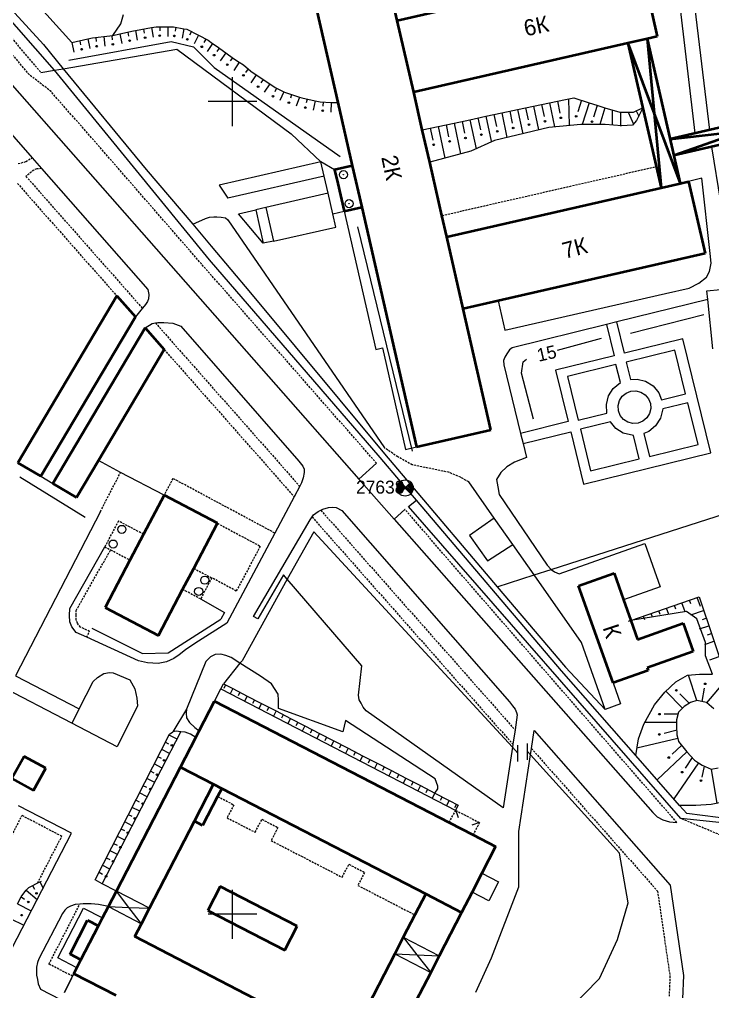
# Model space of a CAD drawing. Extents: x 1000 to 4000, y -5000 to -1000.
# Drawn here: x 3147.5 to 3318.2, y -2819 to -2579.8 of the extents above; entities that cross this region are included whole.
import ezdxf
from ezdxf.enums import TextEntityAlignment as Align

# ---------------------------------------------------------------- set-up
doc = ezdxf.new("R2010")
doc.units = 0
doc.header["$MEASUREMENT"] = 0
doc.linetypes.add('DASHED', pattern=[0.75, 0.5, -0.25])
for name, color, linetype in [('1', 7, 'CONTINUOUS'), ('11', 7, 'CONTINUOUS'), ('13', 7, 'CONTINUOUS'), ('17', 7, 'CONTINUOUS'), ('18', 7, 'CONTINUOUS'), ('2', 7, 'CONTINUOUS'), ('24', 7, 'CONTINUOUS'), ('37', 7, 'CONTINUOUS'), ('40', 7, 'CONTINUOUS'), ('42', 7, 'CONTINUOUS'), ('6', 7, 'CONTINUOUS'), ('7', 7, 'CONTINUOUS')]:
    doc.layers.add(name, color=color, linetype=linetype)
doc.styles.get("Standard").update_dxf_attribs({"font": 'txt', "height": 0.2})

msp = doc.modelspace()

# ---------------------------------------------------------------- linework, layer by layer
at = {"layer": '1', "color": 253, "linetype": 'Continuous', "lineweight": 0}
for p, q in [((3200, -2606.06), (3200, -2594.02)), ((3205.96, -2600), (3194.04, -2600)), ((3200, -2806.06), (3200, -2794.02)), ((3205.96, -2800), (3194.04, -2800))]:
    msp.add_line(p, q, dxfattribs=at)
at = {"layer": '11', "color": 253, "linetype": 'Continuous', "lineweight": 0}
for p, q in [((3129.04, -2559.12), (3153.42, -2585.95)), ((3156.15, -2592.28), (3129.74, -2562.18)), ((3153.42, -2585.95), (3158.33, -2591.91)), ((3194.36, -2638.93), (3156.15, -2592.28)), ((3158.33, -2591.91), (3178.77, -2616.69)), ((3178.77, -2616.69), (3190.19, -2630.2)), ((3190.19, -2630.2), (3194.74, -2635.58)), ((3194.74, -2635.58), (3204.46, -2647.06)), ((3236.39, -2687.62), (3194.36, -2638.93)), ((3204.46, -2647.06), (3237.43, -2686.72)), ((3241.35, -2693.46), (3236.39, -2687.62)), ((3237.43, -2686.72), (3242.88, -2693.14)), ((3245.29, -2698.1), (3241.35, -2693.46)), ((3242.88, -2693.14), (3265.18, -2719.4)), ((3243.33, -2699.62), (3245.29, -2698.1)), ((3280.99, -2740.12), (3245.29, -2698.1)), ((3278.46, -2715.14), (3329.94, -2698.6)), ((3310.38, -2776.43), (3243.33, -2699.62)), ((3219.99, -2705.86), (3213.49, -2717.54)), ((3268.91, -2758.88), (3219.99, -2705.86)), ((3274.27, -2716.48), (3278.46, -2715.14)), ((3213.49, -2717.54), (3202.34, -2737.6)), ((3265.18, -2719.4), (3274.27, -2716.48)), ((3265.18, -2719.4), (3282.03, -2739.23)), ((3165.33, -2729.58), (3177.8, -2735.82)), ((3184.18, -2735.66), (3197.09, -2727.34)), ((3177.8, -2735.82), (3184.18, -2735.66)), ((3201.83, -2738.24), (3197.77, -2743.28)), ((3202.34, -2737.6), (3201.83, -2738.24)), ((3282.03, -2739.23), (3291.76, -2749.58)), ((3299.28, -2760.92), (3280.99, -2740.12)), ((3270.29, -2762.37), (3270.29, -2758.37)), ((3272.66, -2761.96), (3272.66, -2757.96)), ((3270.29, -2760.37), (3268.91, -2758.88)), ((3273.38, -2760.76), (3272.66, -2759.96)), ((3295.27, -2784.96), (3273.38, -2760.76)), ((3310.08, -2773.2), (3299.28, -2760.92)), ((3311.83, -2775.19), (3310.08, -2773.2)), ((3324.53, -2777.9), (3310.38, -2776.43)), ((3323.41, -2776.66), (3311.83, -2775.19)), ((3297.4, -2797.2), (3295.27, -2784.96)), ((3294.78, -2806.19), (3297.4, -2797.2)), ((3290.38, -2815.81), (3294.78, -2806.19)), ((3282.87, -2823.46), (3290.38, -2815.81))]:
    msp.add_line(p, q, dxfattribs=at)
at = {"layer": '13', "color": 253, "linetype": 'Continuous', "lineweight": 40}
for p, q in [((3215.74, -2555.65), (3225.93, -2600.26)), ((3300.55, -2566.31), (3304.59, -2584.01)), ((3240.57, -2580.01), (3296.48, -2567.24)), ((3240.57, -2580.01), (3239.42, -2574.94)), ((3244.62, -2597.7), (3240.57, -2580.01)), ((3297.38, -2585.65), (3244.62, -2597.7)), ((3302.09, -2584.58), (3297.38, -2585.65)), ((3297.38, -2585.65), (3305.51, -2621.24)), ((3297.38, -2585.65), (3310.22, -2620.16)), ((3304.59, -2584.01), (3302.09, -2584.58)), ((3302.09, -2584.58), (3310.22, -2620.16)), ((3302.09, -2584.58), (3305.51, -2621.24)), ((3246.73, -2606.94), (3244.62, -2597.7)), ((3225.93, -2600.26), (3229.48, -2615.81)), ((3343.4, -2601.07), (3307.72, -2609.22)), ((3343.4, -2601.07), (3308.64, -2613.26)), ((3307.72, -2609.22), (3344.38, -2605.09)), ((3344.38, -2605.09), (3308.64, -2613.26)), ((3248.55, -2614.9), (3246.73, -2606.94)), ((3229.48, -2615.81), (3225.14, -2616.8)), ((3225.14, -2616.8), (3225.92, -2620.2)), ((3229.48, -2615.81), (3231.81, -2626.02)), ((3251.55, -2628.04), (3248.55, -2614.9)), ((3225.92, -2620.2), (3227.48, -2627.01)), ((3252.74, -2633.29), (3305.51, -2621.24)), ((3305.51, -2621.24), (3310.22, -2620.16)), ((3310.22, -2620.16), (3312.31, -2619.68)), ((3312.31, -2619.68), (3316.36, -2637.37)), ((3227.48, -2627.01), (3231.81, -2626.02)), ((3231.81, -2626.02), (3245.28, -2684.99)), ((3252.74, -2633.29), (3251.55, -2628.04)), ((3256.78, -2650.98), (3252.74, -2633.29)), ((3316.36, -2637.37), (3265.42, -2649.01)), ((3265.42, -2649.01), (3256.78, -2650.98)), ((3263.6, -2680.8), (3256.78, -2650.98)), ((3245.28, -2684.99), (3263.6, -2680.8)), ((3285.23, -2719.16), (3293.97, -2716.07)), ((3293.97, -2716.07), (3296.29, -2722.65)), ((3293.74, -2743.07), (3285.23, -2719.16)), ((3296.29, -2722.65), (3298.08, -2727.72)), ((3298.08, -2727.72), (3299.73, -2732.39)), ((3299.73, -2732.39), (3311, -2728.4)), ((3311, -2728.4), (3313.44, -2735.33)), ((3313.44, -2735.33), (3302.09, -2739.34)), ((3302.33, -2740.03), (3293.74, -2743.07)), ((3302.09, -2739.34), (3302.33, -2740.03))]:
    msp.add_line(p, q, dxfattribs=at)
at = {"layer": '18', "color": 253, "linetype": 'Continuous', "lineweight": 0}
for p, q in [((3158.59, -2819.25), (3160.33, -2815.76)), ((3160.33, -2815.76), (3160.91, -2814.65))]:
    msp.add_line(p, q, dxfattribs=at)
at = {"layer": '2', "color": 253, "linetype": 'Continuous', "lineweight": 0}
msp.add_circle((3242.5, -2695.1), 2, dxfattribs=at)
msp.add_3dface([(3241.09, -2693.68), (3242.5, -2695.1), (3241.09, -2693.68)], dxfattribs=at)
at = {"layer": '24', "color": 253, "linetype": 'DASHED', "lineweight": 0}
for p, q in [((3088.26, -2521.14), (3149.89, -2593.35)), ((3091.02, -2520.45), (3152.81, -2592.85)), ((3155.34, -2597.55), (3149.89, -2593.35)), ((3192.36, -2639.97), (3155.34, -2597.55)), ((3148, -2615.09), (3149.1, -2614.76)), ((3149.1, -2614.76), (3150.64, -2613.83)), ((3147.18, -2615.22), (3148, -2615.09)), ((3151.06, -2616.84), (3149.14, -2618.43)), ((3151.79, -2616.59), (3151.06, -2616.84)), ((3152.97, -2616.48), (3151.79, -2616.59)), ((3251.55, -2628.04), (3304.31, -2615.99)), ((3149.14, -2618.43), (3177.82, -2650.87)), ((3147.02, -2620.13), (3171.51, -2647.84)), ((3235.46, -2689), (3192.36, -2639.97)), ((3181.01, -2654.47), (3216.56, -2694.68)), ((3183.19, -2661.05), (3215.18, -2697.25)), ((3240.7, -2687.43), (3237.38, -2685.21)), ((3244.26, -2689.4), (3240.7, -2687.43)), ((3167.46, -2700.89), (3172.41, -2691.31)), ((3253.22, -2691.24), (3244.26, -2689.4)), ((3256.16, -2692.46), (3253.22, -2691.24)), ((3185.33, -2692.77), (3183.14, -2696.86)), ((3210.4, -2706.18), (3185.33, -2692.77)), ((3258.16, -2693.58), (3256.16, -2692.46)), ((3221.76, -2700.57), (3269.56, -2754.62)), ((3309.39, -2777.41), (3242.45, -2700.4)), ((3219.59, -2702.23), (3269.02, -2758.16)), ((3196.27, -2703.77), (3206.83, -2709.42)), ((3161.51, -2725.21), (3169.99, -2710.32)), ((3206.83, -2709.42), (3200.93, -2720.45)), ((3200.93, -2720.45), (3194.87, -2717.21)), ((3161.47, -2726.44), (3161.51, -2725.21)), ((3161.53, -2727.65), (3161.47, -2726.44)), ((3161.83, -2728.4), (3161.53, -2727.65)), ((3162.57, -2729.32), (3161.83, -2728.4)), ((3164.78, -2730.42), (3162.57, -2729.32)), ((3164.1, -2731.82), (3164.78, -2730.42)), ((3273.61, -2759.2), (3304.65, -2794.3)), ((3196.33, -2771), (3200.32, -2773.06)), ((3200.32, -2773.06), (3198.66, -2776.26)), ((3126.24, -2819.56), (3148.14, -2775.7)), ((3157.96, -2780.83), (3148.14, -2775.7)), ((3198.66, -2776.26), (3205.58, -2779.84)), ((3205.58, -2779.84), (3207.23, -2776.63)), ((3207.23, -2776.63), (3211.16, -2778.66)), ((3340.9, -2789.25), (3310.38, -2776.43)), ((3211.16, -2778.66), (3209.51, -2781.86)), ((3152.01, -2792.31), (3157.96, -2780.83)), ((3209.51, -2781.86), (3227, -2790.9)), ((3227, -2790.9), (3228.66, -2787.7)), ((3228.66, -2787.7), (3232.51, -2789.69)), ((3232.51, -2789.69), (3230.86, -2792.89)), ((3230.86, -2792.89), (3244.89, -2800.14)), ((3304.65, -2794.3), (3307.7, -2815.24)), ((3154.8, -2812.26), (3162.41, -2797.52)), ((3160.6, -2815.25), (3154.8, -2812.26)), ((3307.7, -2815.24), (3307.51, -2820.13))]:
    msp.add_line(p, q, dxfattribs=at)
at = {"layer": '24', "color": 253, "linetype": 'Continuous', "lineweight": 0}
for p, q in [((3311.1, -2554.38), (3317.41, -2607)), ((3147.6, -2571.21), (3160.43, -2585.46)), ((3309.5, -2571.28), (3313.86, -2607.81)), ((3122.43, -2581.73), (3150.64, -2613.83)), ((3158.33, -2591.91), (3186.32, -2587.14)), ((3186.32, -2587.14), (3214.44, -2607.96)), ((3140.36, -2589.91), (3231.12, -2692.9)), ((3152.81, -2592.85), (3156.15, -2592.28)), ((3156.15, -2592.28), (3158.33, -2591.91)), ((3214.44, -2607.96), (3221.77, -2614.81)), ((3317.92, -2611.14), (3320.16, -2624.76)), ((3150.64, -2613.83), (3152.97, -2616.48)), ((3221.77, -2614.81), (3196.73, -2620.54)), ((3225.14, -2616.8), (3221.77, -2614.81)), ((3222.57, -2618.32), (3221.77, -2614.81)), ((3152.97, -2616.48), (3179.12, -2646.24)), ((3222.57, -2618.32), (3198.86, -2623.74)), ((3223.55, -2622.58), (3222.57, -2618.32)), ((3315.59, -2618.84), (3312.31, -2619.68)), ((3317.64, -2637.36), (3315.59, -2618.84)), ((3196.73, -2620.54), (3198.86, -2623.74)), ((3223.55, -2622.58), (3208.2, -2626.09)), ((3224.7, -2627.64), (3223.55, -2622.58)), ((3201.46, -2627.63), (3205.7, -2626.66)), ((3208.2, -2626.09), (3205.7, -2626.66)), ((3205.7, -2626.66), (3207.58, -2634.87)), ((3208.2, -2626.09), (3210.1, -2634.39)), ((3190.19, -2630.2), (3193.32, -2628.79)), ((3193.32, -2628.79), (3194.34, -2628.45)), ((3194.34, -2628.45), (3195.36, -2628.35)), ((3195.36, -2628.35), (3196.13, -2628.35)), ((3196.13, -2628.35), (3197.24, -2628.45)), ((3197.24, -2628.45), (3198.26, -2628.64)), ((3198.26, -2628.64), (3198.84, -2629.13)), ((3198.84, -2629.13), (3237.38, -2685.21)), ((3207.58, -2634.87), (3201.46, -2627.63)), ((3224.7, -2627.64), (3227.48, -2627.01)), ((3225.44, -2630.88), (3224.7, -2627.64)), ((3227.48, -2627.01), (3235.25, -2661.01)), ((3210.1, -2634.39), (3225.44, -2630.88)), ((3210.1, -2634.39), (3207.58, -2634.87)), ((3317.83, -2639.8), (3317.64, -2637.36)), ((3317.46, -2641.78), (3317.83, -2639.8)), ((3314.83, -2644.69), (3316.71, -2643.19)), ((3316.71, -2643.19), (3317.46, -2641.78)), ((3306.58, -2647.23), (3312.48, -2645.91)), ((3312.48, -2645.91), (3314.83, -2644.69)), ((3179.12, -2646.24), (3179.37, -2647.47)), ((3179.37, -2647.47), (3179.29, -2648.53)), ((3267.07, -2656.25), (3306.58, -2647.23)), ((3316.83, -2646.58), (3320.13, -2646.25)), ((3317.04, -2648.75), (3316.83, -2646.58)), ((3178.55, -2649.92), (3177.82, -2650.87)), ((3179.08, -2649.18), (3178.55, -2649.92)), ((3179.29, -2648.53), (3179.08, -2649.18)), ((3265.42, -2649.01), (3267.07, -2656.25)), ((3317.04, -2648.75), (3294.67, -2654.24)), ((3318.24, -2660.86), (3317.04, -2648.75)), ((3177.45, -2651.35), (3176.08, -2653)), ((3177.82, -2650.87), (3177.45, -2651.35)), ((3178.47, -2655.71), (3180.24, -2654.65)), ((3180.24, -2654.65), (3181.01, -2654.47)), ((3181.01, -2654.47), (3181.63, -2654.33)), ((3181.63, -2654.33), (3183.1, -2654.33)), ((3183.1, -2654.33), (3185.31, -2654.57)), ((3185.31, -2654.57), (3187.27, -2655.31)), ((3187.27, -2655.31), (3216.32, -2688.47)), ((3292.1, -2654.87), (3268.89, -2660.57)), ((3294.67, -2654.24), (3292.1, -2654.87)), ((3292.1, -2654.87), (3293.99, -2662.55)), ((3296.55, -2661.91), (3294.67, -2654.24)), ((3310.9, -2658.39), (3296.55, -2661.91)), ((3317.79, -2686.44), (3310.9, -2658.39)), ((3235.25, -2661.01), (3236.91, -2660.63)), ((3236.91, -2660.63), (3242.61, -2685.6)), ((3267.53, -2662.12), (3267.06, -2662.87)), ((3268.19, -2661.13), (3267.53, -2662.12)), ((3268.89, -2660.57), (3268.19, -2661.13)), ((3293.99, -2662.55), (3279.55, -2666.09)), ((3308.93, -2661.15), (3296.94, -2664.1)), ((3311.57, -2671.92), (3308.93, -2661.15)), ((3267.06, -2662.87), (3266.73, -2663.72)), ((3266.73, -2663.72), (3266.78, -2664.75)), ((3266.78, -2664.75), (3270.92, -2681.65)), ((3294.42, -2664.72), (3282.47, -2667.65)), ((3295.51, -2669.15), (3294.42, -2664.72)), ((3296.94, -2664.1), (3297.99, -2668.39)), ((3279.55, -2666.09), (3282.67, -2678.77)), ((3282.47, -2667.65), (3285.11, -2678.42)), ((3293.75, -2670.61), (3295.51, -2669.15)), ((3297.99, -2668.39), (3299.61, -2668.28)), ((3299.61, -2668.28), (3301.72, -2668.82)), ((3301.72, -2668.82), (3303.55, -2669.98)), ((3292.59, -2672.45), (3293.75, -2670.61)), ((3295.93, -2672.53), (3296.9, -2671.72)), ((3296.9, -2671.72), (3298.08, -2671.25)), ((3298.08, -2671.25), (3299.34, -2671.17)), ((3299.34, -2671.17), (3300.57, -2671.48)), ((3300.57, -2671.48), (3301.64, -2672.16)), ((3301.64, -2672.16), (3302.45, -2673.13)), ((3303.55, -2669.98), (3304.94, -2671.65)), ((3304.94, -2671.65), (3305.63, -2673.38)), ((3305.63, -2673.38), (3311.57, -2671.92)), ((3292.05, -2674.56), (3292.59, -2672.45)), ((3292.19, -2676.68), (3292.05, -2674.56)), ((3294.94, -2674.82), (3295.25, -2673.6)), ((3295.25, -2673.6), (3295.93, -2672.53)), ((3302.45, -2673.13), (3302.91, -2674.31)), ((3302.91, -2674.31), (3303, -2675.57)), ((3312.11, -2674.11), (3305.94, -2675.63)), ((3314.63, -2684.37), (3312.11, -2674.11)), ((3285.11, -2678.42), (3292.19, -2676.68)), ((3295.02, -2676.09), (3294.94, -2674.82)), ((3295.49, -2677.26), (3295.02, -2676.09)), ((3302.68, -2676.8), (3302.01, -2677.87)), ((3303, -2675.57), (3302.68, -2676.8)), ((3305.94, -2675.63), (3305.35, -2677.94)), ((3282.67, -2678.77), (3270.92, -2681.65)), ((3293.04, -2678.8), (3285.65, -2680.61)), ((3294.39, -2680.42), (3293.04, -2678.8)), ((3296.3, -2678.24), (3295.49, -2677.26)), ((3297.37, -2678.91), (3296.3, -2678.24)), ((3298.6, -2679.22), (3297.37, -2678.91)), ((3299.86, -2679.14), (3298.6, -2679.22)), ((3301.03, -2678.68), (3299.86, -2679.14)), ((3302.01, -2677.87), (3301.03, -2678.68)), ((3305.35, -2677.94), (3304.19, -2679.78)), ((3270.92, -2681.65), (3271.54, -2684.18)), ((3271.54, -2684.18), (3283.29, -2681.3)), ((3283.29, -2681.3), (3286.44, -2694.14)), ((3285.65, -2680.61), (3288.17, -2690.87)), ((3296.22, -2681.58), (3294.39, -2680.42)), ((3298.72, -2682.21), (3296.22, -2681.58)), ((3302.52, -2681.17), (3301.26, -2681.67)), ((3301.26, -2681.67), (3302.64, -2687.32)), ((3304.19, -2679.78), (3302.52, -2681.17)), ((3271.54, -2684.18), (3272.39, -2687.62)), ((3300.12, -2687.94), (3298.72, -2682.21)), ((3242.61, -2685.6), (3245.28, -2684.99)), ((3286.44, -2694.14), (3317.79, -2686.44)), ((3302.64, -2687.32), (3314.63, -2684.37)), ((3216.32, -2688.47), (3217.34, -2689.74)), ((3231.12, -2692.9), (3235.46, -2689)), ((3269.43, -2688.74), (3267.55, -2689.86)), ((3272.39, -2687.62), (3269.43, -2688.74)), ((3288.17, -2690.87), (3300.12, -2687.94)), ((3183.14, -2696.86), (3172.41, -2691.31)), ((3217.34, -2689.74), (3217.63, -2690.47)), ((3217.67, -2691.29), (3217.43, -2692.6)), ((3217.63, -2690.47), (3217.67, -2691.29)), ((3266.05, -2691.27), (3265.01, -2692.97)), ((3267.55, -2689.86), (3266.05, -2691.27)), ((3152.82, -2692.22), (3155.78, -2693.98)), ((3217.02, -2693.82), (3216.56, -2694.68)), ((3217.43, -2692.6), (3217.02, -2693.82)), ((3231.12, -2692.9), (3239.79, -2702.74)), ((3264.43, -2702.49), (3258.16, -2693.58)), ((3265.01, -2692.97), (3265.3, -2694.84)), ((3216.56, -2694.68), (3215.18, -2697.25)), ((3265.3, -2694.84), (3265.67, -2696.73)), ((3215.18, -2697.25), (3210.4, -2706.18)), ((3265.67, -2696.73), (3277.49, -2714.09)), ((3167.46, -2700.89), (3146.53, -2741.35)), ((3219.96, -2701.71), (3221.1, -2700.9)), ((3221.1, -2700.9), (3221.76, -2700.57)), ((3221.76, -2700.57), (3222.24, -2700.32)), ((3222.24, -2700.32), (3223.63, -2699.91)), ((3223.63, -2699.91), (3224.61, -2699.83)), ((3224.61, -2699.83), (3225.51, -2699.91)), ((3225.51, -2699.91), (3226.89, -2700.67)), ((3226.89, -2700.67), (3268.18, -2747.72)), ((3239.79, -2702.74), (3242.45, -2700.4)), ((3205.19, -2726.72), (3219.08, -2702.94)), ((3219.08, -2702.94), (3219.59, -2702.23)), ((3219.59, -2702.23), (3219.96, -2701.71)), ((3239.79, -2702.74), (3303.47, -2775)), ((3264.43, -2702.49), (3258.36, -2706.77)), ((3269.01, -2708.99), (3264.43, -2702.49)), ((3210.4, -2706.18), (3198.56, -2728.33)), ((3258.36, -2706.77), (3262.79, -2713.06)), ((3159.9, -2724.75), (3168.55, -2709.56)), ((3262.79, -2713.06), (3269.01, -2708.99)), ((3274.27, -2716.48), (3269.01, -2708.99)), ((3280.41, -2716.22), (3301.53, -2708.76)), ((3301.53, -2708.76), (3305.31, -2719.46)), ((3277.49, -2714.09), (3278.46, -2715.14)), ((3278.46, -2715.14), (3279.28, -2715.69)), ((3212.57, -2716.47), (3206.26, -2727.27)), ((3213.49, -2717.54), (3212.57, -2716.47)), ((3231.86, -2738.9), (3213.49, -2717.54)), ((3285.95, -2733.11), (3274.27, -2716.48)), ((3279.28, -2715.69), (3280.41, -2716.22)), ((3305.31, -2719.46), (3296.29, -2722.65)), ((3192.13, -2722.41), (3198.03, -2725.72)), ((3159.84, -2726.45), (3159.9, -2724.75)), ((3159.92, -2728), (3159.84, -2726.45)), ((3198.03, -2725.72), (3197.09, -2727.34)), ((3206.26, -2727.27), (3205.19, -2726.72)), ((3160.41, -2729.23), (3159.92, -2728)), ((3161.53, -2730.64), (3160.41, -2729.23)), ((3198.56, -2728.33), (3190.72, -2733.4)), ((3164.1, -2731.82), (3161.53, -2730.64)), ((3176.83, -2737.65), (3164.1, -2731.82)), ((3190.72, -2733.4), (3188.43, -2734.95)), ((3291.76, -2749.58), (3285.95, -2733.11)), ((3186.88, -2736.18), (3185.57, -2737.08)), ((3188.43, -2734.95), (3186.88, -2736.18)), ((3194.57, -2736.61), (3193.42, -2737.83)), ((3195.71, -2736.11), (3194.57, -2736.61)), ((3197.1, -2736.03), (3195.71, -2736.11)), ((3198.32, -2736.36), (3197.1, -2736.03)), ((3199.63, -2736.85), (3198.32, -2736.36)), ((3201.83, -2738.24), (3199.63, -2736.85)), ((3160.45, -2753), (3131.42, -2737.91)), ((3179.03, -2738.14), (3176.83, -2737.65)), ((3181.65, -2738.3), (3179.03, -2738.14)), ((3183.77, -2737.9), (3181.65, -2738.3)), ((3185.57, -2737.08), (3183.77, -2737.9)), ((3193.42, -2737.83), (3188.7, -2749.5)), ((3206.9, -2741.43), (3201.83, -2738.24)), ((3231.04, -2746.09), (3231.86, -2738.9)), ((3146.53, -2741.35), (3162.22, -2749.47)), ((3166.75, -2741.71), (3168.3, -2740.78)), ((3168.3, -2740.78), (3169.71, -2740.47)), ((3169.71, -2740.47), (3170.64, -2740.62)), ((3170.64, -2740.62), (3174.69, -2742.34)), ((3209.6, -2743.31), (3206.9, -2741.43)), ((3162.22, -2749.47), (3165.7, -2742.75)), ((3165.7, -2742.75), (3166.75, -2741.71)), ((3174.69, -2742.34), (3175.94, -2744.52)), ((3211.23, -2745.85), (3209.6, -2743.31)), ((3293.74, -2743.07), (3295.56, -2748.24)), ((3175.94, -2744.52), (3176.41, -2746.86)), ((3195.54, -2747.59), (3197.11, -2744.55)), ((3197.11, -2744.55), (3254.98, -2774.43)), ((3211.31, -2747.32), (3211.23, -2745.85)), ((3231.2, -2747.24), (3231.04, -2746.09)), ((3176.56, -2748.73), (3171.62, -2758.81)), ((3176.41, -2746.86), (3176.56, -2748.73)), ((3211.31, -2749.36), (3211.31, -2747.32)), ((3231.69, -2748.05), (3231.2, -2747.24)), ((3232.18, -2749.03), (3231.69, -2748.05)), ((3268.18, -2747.72), (3268.97, -2748.72)), ((3268.97, -2748.72), (3269.63, -2749.5)), ((3295.56, -2748.24), (3291.76, -2749.58)), ((3188.7, -2749.5), (3185.27, -2755.14)), ((3188.7, -2749.5), (3188.62, -2750.48)), ((3188.62, -2750.48), (3188.7, -2751.63)), ((3227.16, -2755.09), (3211.31, -2749.36)), ((3232.92, -2749.93), (3232.18, -2749.03)), ((3266.63, -2773.78), (3232.92, -2749.93)), ((3270.12, -2750.95), (3269.56, -2754.62)), ((3269.63, -2749.5), (3269.95, -2750.32)), ((3269.95, -2750.32), (3270.12, -2750.95)), ((3171.62, -2758.81), (3160.45, -2753)), ((3188.7, -2751.63), (3189.43, -2752.85)), ((3189.43, -2752.85), (3190.74, -2754.08)), ((3227.81, -2752.31), (3227.16, -2755.09)), ((3249.87, -2766.7), (3227.81, -2752.31)), ((3167.93, -2792.53), (3187.26, -2755.1)), ((3186.16, -2754.98), (3185.27, -2755.14)), ((3187.26, -2755.1), (3186.16, -2754.98)), ((3188.37, -2755.22), (3187.26, -2755.1)), ((3189.68, -2755.72), (3188.37, -2755.22)), ((3190.94, -2756.49), (3189.68, -2755.72)), ((3190.74, -2754.08), (3191.77, -2754.89)), ((3269.56, -2754.62), (3269.02, -2758.16)), ((3273.61, -2759.2), (3274.28, -2754.78)), ((3274.28, -2754.78), (3307.79, -2792.86)), ((3269.02, -2758.16), (3268.91, -2758.88)), ((3268.91, -2758.88), (3266.63, -2773.78)), ((3270.52, -2779.66), (3273.38, -2760.76)), ((3273.38, -2760.76), (3273.61, -2759.2)), ((3250.52, -2768.5), (3249.87, -2766.7)), ((3249.84, -2770.19), (3250.52, -2769.15)), ((3250.52, -2769.15), (3250.52, -2768.5)), ((3160.32, -2780.08), (3147.3, -2773.29)), ((3303.47, -2775), (3304.53, -2775.99)), ((3304.53, -2775.99), (3305.97, -2776.74)), ((3305.97, -2776.74), (3307.59, -2777.24)), ((3307.59, -2777.24), (3309.39, -2777.41)), ((3270.52, -2793.28), (3270.52, -2779.66)), ((3137.74, -2823.62), (3160.32, -2780.08)), ((3261.4, -2789.9), (3265.51, -2792.02)), ((3171.4, -2794.32), (3167.93, -2792.53)), ((3265.51, -2792.02), (3263.09, -2796.71)), ((3263.75, -2810.76), (3270.52, -2793.28)), ((3307.79, -2792.86), (3311.02, -2815.06)), ((3263.09, -2796.71), (3258.98, -2794.59)), ((3157.01, -2810.76), (3163.34, -2798.52)), ((3158.67, -2799.01), (3158.09, -2799.8)), ((3159.32, -2798.44), (3158.67, -2799.01)), ((3160.06, -2798.03), (3159.32, -2798.44)), ((3161.24, -2797.62), (3160.06, -2798.03)), ((3162.41, -2797.52), (3161.24, -2797.62)), ((3163.2, -2797.46), (3162.41, -2797.52)), ((3165.16, -2797.46), (3163.2, -2797.46)), ((3163.34, -2798.52), (3167.99, -2800.92)), ((3166.96, -2797.62), (3165.16, -2797.46)), ((3169.44, -2798.12), (3166.96, -2797.62)), ((3158.09, -2799.8), (3152.31, -2810.98)), ((3152.31, -2810.98), (3151.94, -2811.9)), ((3161.67, -2813.16), (3157.01, -2810.76)), ((3259.91, -2819.15), (3263.75, -2810.76)), ((3151.94, -2811.9), (3151.69, -2813.01)), ((3151.69, -2813.01), (3151.69, -2813.95)), ((3151.69, -2813.95), (3151.73, -2814.97)), ((3151.73, -2814.97), (3151.94, -2816.03)), ((3160.33, -2815.76), (3158.59, -2819.25)), ((3160.6, -2815.25), (3160.33, -2815.76)), ((3160.91, -2814.65), (3160.6, -2815.25)), ((3311.02, -2815.06), (3310.79, -2820.84)), ((3151.94, -2816.03), (3152.14, -2817.14)), ((3152.14, -2817.14), (3152.72, -2818.44)), ((3152.72, -2818.44), (3157.6, -2820.96))]:
    msp.add_line(p, q, dxfattribs=at)
at = {"layer": '37', "color": 253, "linetype": 'Continuous', "lineweight": 0}
for p, q in [((3168.29, -2584.01), (3170.54, -2583.75)), ((3170.54, -2583.75), (3172.23, -2583.36)), ((3172.23, -2583.36), (3175.58, -2582.59)), ((3172.23, -2583.36), (3172.77, -2585.7)), ((3174.18, -2582.91), (3174.41, -2583.89)), ((3175.58, -2582.59), (3176.14, -2582.49)), ((3176.14, -2582.49), (3180.08, -2581.81)), ((3176.14, -2582.49), (3176.54, -2584.86)), ((3178.11, -2582.15), (3178.28, -2583.14)), ((3180.08, -2581.81), (3181.21, -2581.62)), ((3180.08, -2581.81), (3180.49, -2584.18)), ((3181.21, -2581.62), (3184.06, -2581.62)), ((3182.06, -2581.62), (3182.06, -2582.62)), ((3184.06, -2581.62), (3184.06, -2584.02)), ((3184.06, -2581.62), (3185.47, -2581.62)), ((3185.47, -2581.62), (3188.02, -2582.07)), ((3186.05, -2581.72), (3185.88, -2582.7)), ((3188.02, -2582.07), (3187.6, -2584.43)), ((3188.02, -2582.07), (3188.77, -2582.2)), ((3188.77, -2582.2), (3191.65, -2583.69)), ((3189.87, -2582.77), (3189.41, -2583.66)), ((3191.65, -2583.69), (3190.54, -2585.82)), ((3191.65, -2583.69), (3194.01, -2584.92)), ((3160.43, -2585.46), (3164.34, -2584.59)), ((3160.43, -2585.46), (3160.95, -2587.8)), ((3162.39, -2585.03), (3162.6, -2586)), ((3164.34, -2584.59), (3165.5, -2584.34)), ((3164.34, -2584.59), (3164.86, -2586.94)), ((3165.5, -2584.34), (3168.29, -2584.01)), ((3166.3, -2584.24), (3166.42, -2585.24)), ((3168.29, -2584.01), (3168.57, -2586.4)), ((3170.28, -2583.78), (3170.39, -2584.78)), ((3193.42, -2584.61), (3192.96, -2585.5)), ((3195.1, -2585.69), (3193.73, -2587.65)), ((3194.01, -2584.92), (3195.1, -2585.69)), ((3195.1, -2585.69), (3195.95, -2586.28)), ((3195.95, -2586.28), (3198.35, -2588.03)), ((3196.73, -2586.85), (3196.14, -2587.66)), ((3198.35, -2588.03), (3196.94, -2589.97)), ((3198.35, -2588.03), (3200.21, -2589.38)), ((3199.97, -2589.2), (3199.38, -2590.01)), ((3200.21, -2589.38), (3201.64, -2590.3)), ((3201.64, -2590.3), (3200.34, -2592.32)), ((3201.64, -2590.3), (3202.7, -2590.97)), ((3202.7, -2590.97), (3204.48, -2592.49)), ((3203.85, -2591.95), (3203.23, -2592.85)), ((3204.48, -2592.49), (3205.86, -2593.42)), ((3205.86, -2593.42), (3204.51, -2595.41)), ((3205.86, -2593.42), (3209.17, -2595.67)), ((3207.51, -2594.55), (3206.95, -2595.37)), ((3209.17, -2595.67), (3207.82, -2597.65)), ((3209.17, -2595.67), (3210.49, -2596.57)), ((3210.86, -2596.73), (3210.43, -2597.64)), ((3210.49, -2596.57), (3212.67, -2597.57)), ((3212.67, -2597.57), (3211.66, -2599.75)), ((3212.67, -2597.57), (3213.01, -2597.73)), ((3213.01, -2597.73), (3216.45, -2598.88)), ((3214.55, -2598.24), (3214.24, -2599.19)), ((3216.45, -2598.88), (3215.69, -2601.15)), ((3216.45, -2598.88), (3217.09, -2599.09)), ((3217.09, -2599.09), (3220.34, -2599.8)), ((3218.38, -2599.37), (3218.17, -2600.35)), ((3220.34, -2599.8), (3219.83, -2602.14)), ((3220.34, -2599.8), (3221.55, -2600.06)), ((3221.55, -2600.06), (3224.31, -2600.19)), ((3222.31, -2600.09), (3222.26, -2601.09)), ((3224.31, -2600.19), (3224.2, -2602.58)), ((3224.31, -2600.19), (3225.81, -2600.25)), ((3274.12, -2601.15), (3278.03, -2600.32)), ((3278.03, -2600.32), (3281.95, -2599.49)), ((3278.03, -2600.32), (3279.29, -2606.24)), ((3279.99, -2599.9), (3280.61, -2602.84)), ((3281.95, -2599.49), (3284.06, -2599.04)), ((3282.76, -2599.32), (3282.89, -2605.9)), ((3284.06, -2599.04), (3287.85, -2600.31)), ((3285.96, -2599.68), (3285.01, -2602.52)), ((3287.85, -2600.31), (3286.08, -2605.62)), ((3287.85, -2600.31), (3289.69, -2600.92)), ((3262.38, -2603.63), (3266.29, -2602.8)), ((3266.29, -2602.8), (3270.21, -2601.97)), ((3266.29, -2602.8), (3267.57, -2608.84)), ((3268.25, -2602.39), (3268.87, -2605.32)), ((3270.21, -2601.97), (3274.12, -2601.15)), ((3270.21, -2601.97), (3271.46, -2607.9)), ((3272.16, -2601.56), (3272.78, -2604.49)), ((3274.12, -2601.15), (3275.35, -2606.97)), ((3276.08, -2600.73), (3276.7, -2603.67)), ((3289.75, -2600.94), (3288.89, -2603.81)), ((3289.69, -2600.92), (3291.67, -2601.52)), ((3291.67, -2601.52), (3290.43, -2605.62)), ((3291.67, -2601.52), (3295.33, -2602.61)), ((3293.51, -2602.07), (3293.51, -2605.78)), ((3295.33, -2602.61), (3295.51, -2602.61)), ((3295.51, -2602.61), (3295.51, -2606.03)), ((3295.51, -2602.61), (3298.71, -2602.61)), ((3297.39, -2602.61), (3298.73, -2605.56)), ((3298.71, -2602.61), (3299.43, -2602.28)), ((3299.43, -2602.28), (3301.01, -2601.57)), ((3299.43, -2602.28), (3300.02, -2603.57)), ((3301.01, -2601.57), (3299.46, -2604.68)), ((3250.64, -2606.11), (3254.55, -2605.29)), ((3254.55, -2605.29), (3258.47, -2604.46)), ((3254.55, -2605.29), (3256.16, -2612.88)), ((3256.51, -2604.87), (3257.13, -2607.81)), ((3258.47, -2604.46), (3262.38, -2603.63)), ((3258.47, -2604.46), (3259.98, -2611.63)), ((3260.42, -2604.04), (3261.04, -2606.98)), ((3262.38, -2603.63), (3263.68, -2609.78)), ((3264.34, -2603.22), (3264.96, -2606.15)), ((3299.46, -2604.68), (3298.52, -2605.81)), ((3246.73, -2606.94), (3250.64, -2606.11)), ((3248.68, -2606.53), (3249.3, -2609.46)), ((3250.64, -2606.11), (3252.29, -2613.91)), ((3252.6, -2605.7), (3253.22, -2608.64)), ((3277.86, -2606.38), (3269.97, -2608.26)), ((3285.75, -2605.62), (3277.86, -2606.38)), ((3291.76, -2605.62), (3285.75, -2605.62)), ((3295.89, -2606), (3291.76, -2605.62)), ((3298.52, -2605.81), (3295.89, -2606)), ((3264.53, -2609.57), (3258.7, -2612.2)), ((3269.97, -2608.26), (3264.53, -2609.57)), ((3258.7, -2612.2), (3248.55, -2614.9)), ((3298.08, -2727.72), (3314.87, -2721.86)), ((3315.24, -2724.27), (3314.45, -2722.01)), ((3314.87, -2721.86), (3321.7, -2742.17)), ((3307.45, -2726.23), (3306.9, -2724.65)), ((3309.12, -2724.93), (3308.79, -2723.99)), ((3311.47, -2725.59), (3310.67, -2723.33)), ((3312.89, -2723.61), (3312.56, -2722.67)), ((3311.8, -2725.49), (3298.08, -2727.72)), ((3301.56, -2727.57), (3301.23, -2726.62)), ((3303.45, -2726.92), (3303.12, -2725.97)), ((3305.34, -2726.25), (3305.01, -2725.3)), ((3314.29, -2727.3), (3311.8, -2725.49)), ((3312.89, -2726.28), (3316.01, -2725.23)), ((3316.43, -2733.12), (3314.29, -2727.3)), ((3315.69, -2727.44), (3316.64, -2727.12)), ((3298.08, -2727.72), (3297.46, -2727.94)), ((3315, -2729.78), (3317.28, -2729.02)), ((3316.97, -2731.23), (3317.92, -2730.92)), ((3316.28, -2733.58), (3318.55, -2732.81)), ((3316.43, -2736.42), (3316.43, -2733.12)), ((3318.17, -2740.89), (3316.43, -2736.42)), ((3317.55, -2737.37), (3319.83, -2736.6)), ((3309.15, -2742.83), (3312.06, -2741.18)), ((3312.06, -2741.18), (3314.97, -2740.89)), ((3314.3, -2747.39), (3312.29, -2741.15)), ((3314.97, -2740.89), (3318.17, -2740.89)), ((3197.11, -2744.55), (3197.77, -2743.28)), ((3197.77, -2743.28), (3200.05, -2744.47)), ((3198.28, -2743.55), (3197.82, -2744.44)), ((3306.44, -2745.35), (3309.15, -2742.83)), ((3316.78, -2747.95), (3321.69, -2742.14)), ((3200.05, -2744.47), (3199.4, -2745.73)), ((3200.05, -2744.47), (3203.61, -2746.3)), ((3201.83, -2745.38), (3201.37, -2746.27)), ((3203.61, -2746.3), (3202.95, -2747.57)), ((3203.61, -2746.3), (3207.16, -2748.14)), ((3303.92, -2748.46), (3306.44, -2745.35)), ((3310.83, -2749.27), (3306.68, -2745.13)), ((3312.39, -2748), (3310.12, -2745.73)), ((3315.63, -2747.66), (3316.2, -2744.32)), ((3205.39, -2747.22), (3204.93, -2748.11)), ((3207.16, -2748.14), (3206.51, -2749.4)), ((3207.16, -2748.14), (3210.72, -2749.97)), ((3301.3, -2753.21), (3303.92, -2748.46)), ((3311.25, -2748.84), (3310.83, -2749.27)), ((3312.81, -2747.87), (3311.25, -2748.84)), ((3314.3, -2747.39), (3312.81, -2747.87)), ((3316.68, -2747.87), (3314.3, -2747.39)), ((3316.78, -2747.95), (3316.68, -2747.87)), ((3318.53, -2749.42), (3316.78, -2747.95)), ((3208.94, -2749.06), (3208.48, -2749.95)), ((3210.72, -2749.97), (3210.06, -2751.24)), ((3210.72, -2749.97), (3214.27, -2751.81)), ((3212.49, -2750.89), (3212.03, -2751.78)), ((3309.67, -2750.78), (3306.32, -2750.78)), ((3309.8, -2750.3), (3309.32, -2752.14)), ((3310.83, -2749.27), (3309.8, -2750.3)), ((3214.27, -2751.81), (3213.62, -2753.07)), ((3214.27, -2751.81), (3217.82, -2753.65)), ((3216.05, -2752.73), (3215.59, -2753.62)), ((3299.94, -2756.8), (3301.3, -2753.21)), ((3309.32, -2752.78), (3301.46, -2752.78)), ((3309.32, -2752.14), (3309.32, -2752.78)), ((3309.32, -2752.78), (3309.32, -2753.79)), ((3166.21, -2791.55), (3184.45, -2755.72)), ((3186.34, -2756.9), (3184.36, -2755.89)), ((3184.45, -2755.72), (3185.27, -2755.14)), ((3217.82, -2753.65), (3217.17, -2754.91)), ((3217.82, -2753.65), (3221.38, -2755.48)), ((3219.6, -2754.57), (3219.14, -2755.45)), ((3221.38, -2755.48), (3220.72, -2756.74)), ((3221.38, -2755.48), (3224.93, -2757.32)), ((3309.17, -2754.81), (3306.25, -2755.49)), ((3309.32, -2753.79), (3309.41, -2755.83)), ((3309.41, -2755.83), (3309.63, -2756.75)), ((3184.34, -2758.13), (3183.45, -2757.67)), ((3223.15, -2756.4), (3222.7, -2757.29)), ((3224.93, -2757.32), (3224.28, -2758.58)), ((3224.93, -2757.32), (3228.48, -2759.16)), ((3226.71, -2758.24), (3226.25, -2759.12)), ((3299.28, -2760.92), (3299.94, -2756.8)), ((3309.63, -2756.75), (3299.57, -2759.12)), ((3309.63, -2756.75), (3309.8, -2757.48)), ((3309.8, -2757.48), (3311.84, -2760)), ((3184.5, -2760.45), (3182.55, -2759.45)), ((3228.48, -2759.16), (3227.83, -2760.41)), ((3228.48, -2759.16), (3232.04, -2760.99)), ((3230.26, -2760.07), (3229.8, -2760.96)), ((3311.84, -2760.01), (3304.57, -2766.93)), ((3310.58, -2758.45), (3308.29, -2760.63)), ((3311.84, -2760), (3311.84, -2760.01)), ((3311.84, -2760.01), (3313.78, -2762.04)), ((3182.66, -2764.01), (3180.73, -2763.02)), ((3182.53, -2761.69), (3181.64, -2761.24)), ((3232.04, -2760.99), (3231.39, -2762.25)), ((3232.04, -2760.99), (3235.59, -2762.83)), ((3233.82, -2761.91), (3233.36, -2762.8)), ((3235.59, -2762.83), (3234.94, -2764.09)), ((3235.59, -2762.83), (3239.14, -2764.66)), ((3314.76, -2762.72), (3308.68, -2771.61)), ((3313.21, -2761.45), (3311.42, -2764.06)), ((3313.78, -2762.04), (3314.76, -2762.72)), ((3314.76, -2762.72), (3315.62, -2763.3)), ((3180.72, -2765.26), (3179.82, -2764.8)), ((3237.37, -2763.74), (3236.91, -2764.63)), ((3239.14, -2764.66), (3238.5, -2765.92)), ((3239.14, -2764.66), (3242.7, -2766.5)), ((3240.92, -2765.58), (3240.46, -2766.47)), ((3316.14, -2763.53), (3315.54, -2766.26)), ((3315.62, -2763.3), (3317.85, -2764.27)), ((3317.85, -2764.27), (3319.59, -2763.98)), ((3317.85, -2764.27), (3319.25, -2772.71)), ((3180.83, -2767.56), (3178.92, -2766.59)), ((3242.7, -2766.5), (3242.05, -2767.76)), ((3242.7, -2766.5), (3246.25, -2768.34)), ((3244.48, -2767.42), (3244.02, -2768.31)), ((3178.99, -2771.11), (3177.1, -2770.15)), ((3178.9, -2768.82), (3178.01, -2768.37)), ((3246.25, -2768.34), (3245.6, -2769.59)), ((3246.25, -2768.34), (3249.81, -2770.17)), ((3248.03, -2769.25), (3247.57, -2770.14)), ((3249.81, -2770.17), (3249.16, -2771.43)), ((3249.81, -2770.17), (3253.36, -2772.01)), ((3177.09, -2772.39), (3176.2, -2771.93)), ((3251.58, -2771.09), (3251.12, -2771.98)), ((3253.36, -2772.01), (3252.71, -2773.26)), ((3253.36, -2772.01), (3255.53, -2773.13)), ((3321.95, -2772.14), (3317.88, -2773.01)), ((3177.16, -2774.67), (3175.29, -2773.71)), ((3255.14, -2772.93), (3254.68, -2773.81)), ((3255.53, -2773.13), (3254.89, -2774.38)), ((3314.1, -2773.2), (3310.08, -2773.2)), ((3317.88, -2773.01), (3314.1, -2773.2)), ((3175.32, -2778.22), (3173.47, -2777.28)), ((3175.27, -2775.95), (3174.38, -2775.5)), ((3173.46, -2779.51), (3172.57, -2779.06)), ((3173.49, -2781.78), (3171.66, -2780.84)), ((3171.65, -2785.33), (3169.84, -2784.41)), ((3171.64, -2783.08), (3170.75, -2782.63)), ((3169.83, -2786.64), (3168.94, -2786.19)), ((3169.82, -2788.88), (3168.03, -2787.97)), ((3152.56, -2792.03), (3152.96, -2791.83)), ((3167.93, -2792.53), (3166.21, -2791.55)), ((3168.01, -2790.21), (3167.12, -2789.76)), ((3148.89, -2794.49), (3149.22, -2794.11)), ((3149.22, -2794.11), (3149.83, -2793.4)), ((3149.22, -2794.11), (3151.86, -2796.38)), ((3149.83, -2793.4), (3152.56, -2792.03)), ((3150.78, -2792.93), (3151.22, -2793.82)), ((3152.56, -2792.03), (3153.33, -2793.56)), ((3147.07, -2797.47), (3147.96, -2795.74)), ((3147.96, -2795.74), (3148.89, -2794.49)), ((3147.99, -2795.69), (3148.79, -2796.29)), ((3147.07, -2797.47), (3150.42, -2799.17)), ((3145.26, -2801.03), (3148.58, -2802.72))]:
    msp.add_line(p, q, dxfattribs=at)
for centre in [(3182.06, -2583.76), (3185.67, -2583.83), (3170.52, -2585.91), (3174.66, -2585), (3178.47, -2584.27), (3188.88, -2584.67), (3162.85, -2587.12), (3166.55, -2586.37), (3192.43, -2586.51), (3195.47, -2588.58), (3198.7, -2590.93), (3202.69, -2593.56), (3206.3, -2596.32), (3209.95, -2598.68), (3213.87, -2600.28), (3217.92, -2601.47), (3222.21, -2602.24), (3276.93, -2604.83), (3280.84, -2604), (3284.62, -2603.64), (3288.53, -2604.95), (3265.19, -2607.32), (3269.1, -2606.49), (3273.01, -2605.66), (3253.45, -2609.8), (3257.36, -2608.97), (3261.27, -2608.14), (3249.53, -2610.63), (3316.38, -2743.29), (3309.29, -2744.88), (3305.13, -2750.76), (3305.09, -2755.75), (3185.05, -2758.44), (3183.16, -2762.11), (3307.42, -2761.43), (3181.39, -2765.65), (3310.73, -2765.03), (3315.36, -2767.1), (3179.76, -2769.19), (3177.87, -2772.77), (3175.92, -2776.42), (3174.22, -2779.9), (3172.4, -2783.5), (3170.57, -2787.01), (3168.87, -2790.68), (3151.73, -2794.85), (3149.71, -2796.98), (3148.08, -2800.23)]:
    msp.add_circle(centre, 0.2, dxfattribs=at)
at = {"layer": '40', "color": 253, "linetype": 'Continuous', "lineweight": 0}
for p, q in [((3172.5, -2580.9), (3173.19, -2578.6)), ((3170.54, -2583.75), (3172.5, -2580.9)), ((3159.71, -2589.78), (3184.89, -2585.21)), ((3184.89, -2585.21), (3190.37, -2586.49)), ((3190.37, -2586.49), (3195.48, -2591.61)), ((3195.48, -2591.61), (3226.5, -2613.53)), ((3230.77, -2630.84), (3244.26, -2686.01)), ((3298.01, -2656.96), (3316.07, -2652.4)), ((3280.02, -2661.18), (3290.89, -2658.24)), ((3271.18, -2666.83), (3271.55, -2664.09)), ((3271.55, -2664.09), (3272.41, -2663.36)), ((3274.1, -2678.15), (3271.18, -2666.83)), ((3172.41, -2691.31), (3167.03, -2688.3)), ((3163.73, -2702.4), (3147.6, -2692.43)), ((3162.22, -2749.47), (3160.45, -2753))]:
    msp.add_line(p, q, dxfattribs=at)
at = {"layer": '6', "color": 253, "linetype": 'Continuous', "lineweight": 40}
for p, q in [((3147.17, -2688.88), (3171.51, -2647.84)), ((3171.51, -2647.84), (3176.08, -2653)), ((3176.08, -2653), (3152.82, -2692.22)), ((3155.78, -2693.98), (3178.47, -2655.71)), ((3178.47, -2655.71), (3183.19, -2661.05)), ((3183.19, -2661.05), (3167.03, -2688.3)), ((3152.82, -2692.22), (3147.17, -2688.88)), ((3167.03, -2688.3), (3161.61, -2697.44)), ((3161.61, -2697.44), (3155.78, -2693.98)), ((3183.14, -2696.86), (3178.08, -2706.48)), ((3196.27, -2703.77), (3183.14, -2696.86)), ((3190.43, -2714.87), (3196.27, -2703.77)), ((3178.08, -2706.48), (3174.74, -2712.82)), ((3174.74, -2712.82), (3168.6, -2724.5)), ((3187.7, -2720.07), (3190.43, -2714.87)), ((3181.74, -2731.41), (3187.7, -2720.07)), ((3168.6, -2724.5), (3181.74, -2731.41)), ((3191.77, -2754.89), (3195.54, -2747.59)), ((3195.54, -2747.59), (3253.31, -2777.43)), ((3190.94, -2756.49), (3191.77, -2754.89)), ((3187.17, -2763.79), (3190.94, -2756.49)), ((3148.68, -2761.14), (3145.67, -2766.58)), ((3153.99, -2764.08), (3148.68, -2761.14)), ((3150.98, -2769.52), (3153.99, -2764.08)), ((3171.4, -2794.32), (3187.17, -2763.79)), ((3187.17, -2763.79), (3195.31, -2767.99)), ((3145.67, -2766.58), (3150.98, -2769.52)), ((3190.6, -2777.11), (3195.31, -2767.99)), ((3195.31, -2767.99), (3197.34, -2769.04)), ((3197.34, -2769.04), (3196.33, -2771)), ((3197.34, -2769.04), (3247.56, -2794.99)), ((3196.33, -2771), (3192.63, -2778.16)), ((3179.54, -2798.53), (3190.6, -2777.11)), ((3192.63, -2778.16), (3190.6, -2777.11)), ((3253.31, -2777.43), (3259.22, -2780.48)), ((3259.22, -2780.48), (3264.78, -2783.36)), ((3264.78, -2783.36), (3261.4, -2789.9)), ((3261.4, -2789.9), (3258.98, -2794.59)), ((3196.95, -2793.14), (3193.88, -2799.05)), ((3215.9, -2802.95), (3196.95, -2793.14)), ((3169.44, -2798.12), (3171.4, -2794.32)), ((3247.56, -2794.99), (3244.89, -2800.14)), ((3247.56, -2794.99), (3256.41, -2799.56)), ((3258.98, -2794.59), (3256.41, -2799.56)), ((3167.99, -2800.92), (3169.44, -2798.12)), ((3177.58, -2802.32), (3179.54, -2798.53)), ((3193.88, -2799.05), (3212.84, -2808.87)), ((3166.98, -2802.89), (3167.99, -2800.92)), ((3244.89, -2800.14), (3242.04, -2805.66)), ((3256.41, -2799.56), (3250.89, -2810.24)), ((3159.99, -2809.81), (3164.28, -2801.49)), ((3162.68, -2811.2), (3166.98, -2802.89)), ((3164.28, -2801.49), (3166.98, -2802.89)), ((3175.93, -2805.51), (3177.58, -2802.32)), ((3212.84, -2808.87), (3215.9, -2802.95)), ((3228.18, -2832.5), (3175.93, -2805.51)), ((3242.04, -2805.66), (3239.94, -2809.73)), ((3162.68, -2811.2), (3159.99, -2809.81)), ((3239.94, -2809.73), (3230, -2828.98)), ((3250.89, -2810.24), (3248.79, -2814.31)), ((3160.91, -2814.65), (3161.67, -2813.16)), ((3161.67, -2813.16), (3162.68, -2811.2)), ((3171.31, -2820.02), (3160.91, -2814.65)), ((3248.79, -2814.31), (3238.7, -2833.85))]:
    msp.add_line(p, q, dxfattribs=at)
at = {"layer": '7', "color": 253, "linetype": 'DASHED', "lineweight": 0}
for p, q in [((3171.89, -2703.22), (3168.55, -2709.56)), ((3178.08, -2706.48), (3171.89, -2703.22)), ((3168.55, -2709.56), (3169.99, -2710.32)), ((3169.99, -2710.32), (3174.74, -2712.82)), ((3190.43, -2714.87), (3194.87, -2717.21)), ((3194.87, -2717.21), (3192.13, -2722.41)), ((3192.13, -2722.41), (3187.7, -2720.07)), ((3253.31, -2777.43), (3254.98, -2774.43)), ((3254.98, -2774.43), (3260.79, -2777.43)), ((3260.79, -2777.43), (3259.22, -2780.48))]:
    msp.add_line(p, q, dxfattribs=at)
at = {"layer": '7', "color": 253, "linetype": 'Continuous', "lineweight": 0}
for p, q in [((3254.98, -2774.43), (3255.54, -2776.19)), ((3260.79, -2777.43), (3258.89, -2778.04)), ((3179.54, -2798.53), (3171.4, -2794.32)), ((3174.49, -2798.32), (3171.4, -2794.32)), ((3169.44, -2798.12), (3177.58, -2802.32)), ((3169.44, -2798.12), (3174.49, -2798.32)), ((3177.58, -2802.32), (3174.49, -2798.32)), ((3174.49, -2798.32), (3179.54, -2798.53)), ((3242.04, -2805.66), (3250.89, -2810.24)), ((3242.04, -2805.66), (3245.42, -2809.99)), ((3239.94, -2809.73), (3248.79, -2814.31)), ((3239.94, -2809.73), (3245.42, -2809.99)), ((3245.42, -2809.99), (3248.79, -2814.31)), ((3245.42, -2809.99), (3250.89, -2810.24))]:
    msp.add_line(p, q, dxfattribs=at)
for centre, radius in [((3227.31, -2618), 1), ((3227.31, -2618), 0.041), ((3228.7, -2625.12), 1), ((3228.7, -2625.12), 0.041), ((3172.76, -2705.29), 1), ((3170.62, -2708.9), 1), ((3193.16, -2717.78), 1), ((3191.67, -2720.56), 1)]:
    msp.add_circle(centre, radius, dxfattribs=at)

# ---------------------------------------------------------------- texts
at = {"layer": '17', "color": 253, "linetype": 'Continuous', "lineweight": 0}
for s, rotation, p in [('6К', 12.496, (3274.76, -2581.38)), ('2К', 282.055, (3239.22, -2616.25)), ('7К', 14.7472, (3284.25, -2636.02)), ('К', 288.1308, (3293.47, -2730.3))]:
    msp.add_text(s, height=4, rotation=rotation, dxfattribs=at).set_placement(p, align=Align.MIDDLE)
at = {"layer": '2', "color": 253, "linetype": 'Continuous', "lineweight": 0}
msp.add_text('27638', height=3.2, dxfattribs=at).set_placement((3236.36, -2694.89), align=Align.MIDDLE)
at = {"layer": '42', "color": 253, "linetype": 'Continuous', "lineweight": 0}
msp.add_text('15', height=3.2, rotation=12.957, dxfattribs=at).set_placement((3277.35, -2661.98), align=Align.MIDDLE)

# ---------------------------------------------------------------- meshes
at = {"layer": '2', "color": 253, "linetype": 'Continuous', "lineweight": 0}
mesh = msp.add_polyface(dxfattribs=at)
corners = [(3241.09, -2696.51), (3240.85, -2696.23), (3241.17, -2696.43), (3240.66, -2695.89), (3241.31, -2696.29), (3240.54, -2695.51), (3241.5, -2696.1), (3240.5, -2695.1), (3241.73, -2695.87), (3240.54, -2694.69), (3242, -2695.6), (3240.66, -2694.31), (3242.29, -2695.31), (3240.81, -2694.05), (3242.5, -2695.1), (3240.85, -2693.97), (3242.21, -2694.81), (3241.09, -2693.69), (3241.09, -2693.69)]
mesh.append_faces([[corners[k] for k in face] for face in [(0, 0, 2, 1), (1, 2, 4, 3), (3, 4, 6, 5), (5, 6, 8, 7), (7, 8, 10, 9), (9, 10, 12, 11), (11, 12, 14, 13), (13, 14, 16, 15), (15, 16, 18, 17)]], dxfattribs={"vtx0": -1, "vtx2": -1, "color": 253})
mesh = msp.add_polyface(dxfattribs=at)
corners = [(3243.91, -2696.51), (3244.15, -2696.23), (3242.79, -2695.39), (3244.19, -2696.15), (3242.5, -2695.1), (3244.34, -2695.89), (3242.71, -2694.89), (3244.46, -2695.51), (3243, -2694.6), (3244.5, -2695.1), (3243.27, -2694.33), (3244.46, -2694.69), (3243.5, -2694.1), (3244.34, -2694.31), (3243.69, -2693.91), (3244.15, -2693.97), (3243.83, -2693.77), (3243.91, -2693.69), (3243.91, -2693.69)]
mesh.append_faces([[corners[k] for k in face] for face in [(0, 0, 1, 2), (2, 1, 3, 4), (4, 3, 5, 6), (6, 5, 7, 8), (8, 7, 9, 10), (10, 9, 11, 12), (12, 11, 13, 14), (14, 13, 15, 16), (16, 15, 18, 17)]], dxfattribs={"vtx0": -1, "vtx2": -1, "color": 253})

doc.saveas('drawing.dxf')
